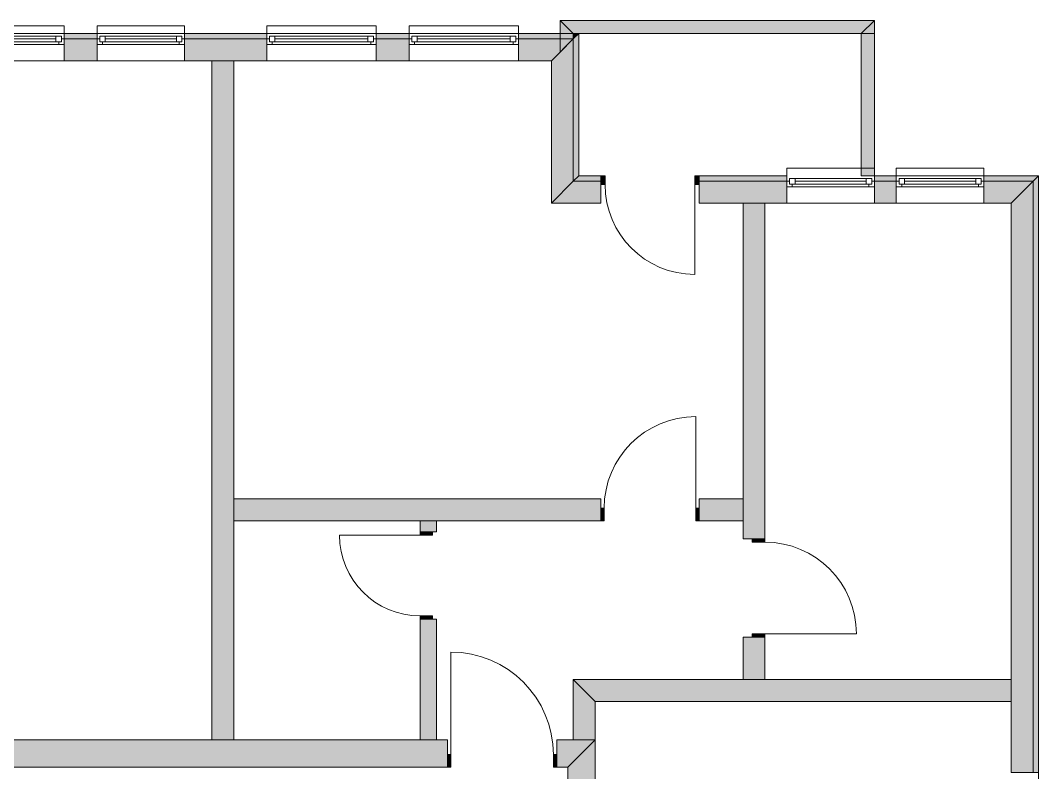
# Model space of a CAD drawing. Header units: feet. Extents: x 2583673 to 2624673, y -122443 to -93743.
# Drawn here: x 2601249 to 2604277, y -107108 to -104871 of the extents above; entities that cross this region are included whole.
import ezdxf

# ---------------------------------------------------------------- set-up
doc = ezdxf.new("R2010")
doc.units = ezdxf.units.FT
doc.header["$MEASUREMENT"] = 0
doc.layers.add('Exterior walls_Pen_No__1', color=7, linetype='Continuous', lineweight=5)
doc.layers.add('Structural - Bearing_Pen_No__1', color=7, linetype='Continuous', lineweight=5)

msp = doc.modelspace()

# ---------------------------------------------------------------- hatches: boundary and pattern name
at = {"layer": 'Exterior walls_Pen_No__1', "linetype": 'Continuous', "lineweight": 5}
for points in [[(2602893.1, -104910.5), (2603749.4, -104910.5), (2603788.5, -104871.5), (2602854, -104871.5)], [(2602893.1, -104910.5), (2602854, -104871.5), (2602854, -104910.5)], [(2603749.4, -104910.5), (2603749.4, -105333.8), (2603788.5, -105333.8), (2603788.5, -104871.5)], [(2601378.9, -104910.5), (2601378.9, -104926.8), (2601476.6, -104926.8), (2601476.6, -104910.5)], [(2601378.9, -104991.9), (2601476.6, -104991.9), (2601476.6, -104943.1), (2601476.6, -104926.8), (2601378.9, -104926.8), (2601378.9, -104943.1)], [(2601737.1, -104910.5), (2601737.1, -104926.8), (2601981.3, -104926.8), (2601981.3, -104910.5)], [(2601737.1, -104991.9), (2601981.3, -104991.9), (2601981.3, -104943.1), (2601981.3, -104926.8), (2601737.1, -104926.8), (2601737.1, -104943.1)], [(2602306.9, -104910.5), (2602306.9, -104926.8), (2602404.6, -104926.8), (2602404.6, -104910.5)], [(2602306.9, -104943.1), (2602306.9, -104991.9), (2602404.6, -104991.9), (2602404.6, -104943.1), (2602404.6, -104926.8), (2602306.9, -104926.8)], [(2602730.2, -104910.5), (2602730.2, -104926.8), (2602854, -104926.8), (2602854, -104910.5)], [(2602730.2, -104926.8), (2602730.2, -104943.1), (2602730.2, -104991.9), (2602827.9, -104991.9), (2602854, -104965.9), (2602854, -104926.8)], [(2602893.1, -105350.1), (2602893.1, -104926.8), (2602827.9, -104991.9), (2602827.9, -105415.3)], [(2602854, -104926.8), (2602893.1, -104926.8), (2602893.1, -104910.5), (2602854, -104910.5)], [(2602854, -104926.8), (2602854, -104965.9), (2602893.1, -104926.8)], [(2602909.3, -105333.8), (2602909.3, -104910.5), (2602893.1, -104926.8), (2602893.1, -105350.1)], [(2602893.1, -104926.8), (2602909.3, -104910.5), (2602893.1, -104910.5)], [(2601883.6, -107010.8), (2601883.6, -104991.9), (2601818.5, -104991.9), (2601818.5, -107010.8)], [(2602893.1, -105350.1), (2602827.9, -105415.3), (2602974.5, -105415.3), (2602974.5, -105350.1)], [(2602893.1, -105350.1), (2602974.5, -105350.1), (2602974.5, -105333.8), (2602909.3, -105333.8)], [(2602974.5, -105333.8), (2602974.5, -105359.9), (2602987.5, -105359.9), (2602987.5, -105333.8)], [(2603254.5, -105333.8), (2603254.5, -105359.9), (2603267.5, -105359.9), (2603267.5, -105333.8)], [(2603267.5, -105350.1), (2603528, -105350.1), (2603528, -105333.8), (2603267.5, -105333.8)], [(2603267.5, -105415.3), (2603528, -105415.3), (2603528, -105366.4), (2603528, -105350.1), (2603267.5, -105350.1)], [(2603788.5, -105350.1), (2603853.6, -105350.1), (2603853.6, -105333.8), (2603788.5, -105333.8)], [(2603788.5, -105350.1), (2603788.5, -105415.3), (2603853.6, -105415.3), (2603853.6, -105366.4), (2603853.6, -105350.1)], [(2604277, -105333.8), (2604114.1, -105333.8), (2604114.1, -105350.1), (2604260.7, -105350.1)], [(2604114.1, -105366.4), (2604114.1, -105415.3), (2604195.5, -105415.3), (2604260.7, -105350.1), (2604114.1, -105350.1)], [(2604260.7, -105350.1), (2604195.5, -105415.3), (2604195.5, -107108.5), (2604244.4, -107108.5), (2604260.7, -107108.5)], [(2604277, -105333.8), (2604260.7, -105350.1), (2604260.7, -107108.5), (2604277, -107108.5)], [(2603462.9, -105415.3), (2603397.8, -105415.3), (2603397.8, -106412.8), (2603462.9, -106412.8)], [(2601883.6, -106294.4), (2601883.6, -106359.6), (2602974.5, -106359.6), (2602974.5, -106294.4)], [(2602974.5, -106359.6), (2602984.9, -106359.6), (2602984.9, -106322.1), (2602974.5, -106322.1)], [(2603267.5, -106322.1), (2603257.1, -106322.1), (2603257.1, -106359.6), (2603267.5, -106359.6)], [(2603267.5, -106294.4), (2603267.5, -106359.6), (2603397.8, -106359.6), (2603397.8, -106294.4)], [(2602486, -106359.6), (2602437.2, -106359.6), (2602437.2, -106392.1), (2602486, -106392.1)], [(2602437.2, -106392.1), (2602437.2, -106402.5), (2602474.6, -106402.5), (2602474.6, -106392.1)], [(2603425.4, -106412.8), (2603425.4, -106423.2), (2603462.9, -106423.2), (2603462.9, -106412.8)], [(2602474.6, -106652.6), (2602474.6, -106642.2), (2602437.2, -106642.2), (2602437.2, -106652.6)], [(2602437.2, -106652.6), (2602437.2, -107010.8), (2602486, -107010.8), (2602486, -106652.6)], [(2603397.8, -106831.7), (2603462.9, -106831.7), (2603462.9, -106705.9), (2603397.8, -106705.9)], [(2603462.9, -106705.9), (2603462.9, -106695.4), (2603425.4, -106695.4), (2603425.4, -106705.9)], [(2602958.2, -107010.8), (2602958.2, -106896.8), (2602893.1, -106831.7), (2602893.1, -107010.8)], [(2602958.2, -106896.8), (2604195.5, -106896.8), (2604195.5, -106831.7), (2602893.1, -106831.7)], [(2600631.9, -107010.8), (2600631.9, -107092.2), (2602518.6, -107092.2), (2602518.6, -107010.8)], [(2602844.2, -107010.8), (2602844.2, -107092.2), (2602876.8, -107092.2), (2602958.2, -107010.8)], [(2602958.2, -107694.6), (2602958.2, -107010.8), (2602876.8, -107092.2), (2602876.8, -107694.6)], [(2602518.6, -107054.8), (2602518.6, -107092.2), (2602529, -107092.2), (2602529, -107054.8)], [(2602844.2, -107092.2), (2602844.2, -107054.8), (2602833.8, -107054.8), (2602833.8, -107092.2)]]:
    msp.add_hatch(color=7, dxfattribs=at).paths.add_polyline_path(points)

# ---------------------------------------------------------------- linework, layer by layer
at = {"layer": 'Exterior walls_Pen_No__1', "color": 7, "linetype": 'Continuous', "lineweight": 5}
for p, q in [((2601118.4, -104887.7), (2601378.9, -104887.7)), ((2601378.9, -104887.7), (2601378.9, -104910.5)), ((2601476.6, -104910.5), (2601476.6, -104887.7)), ((2601476.6, -104887.7), (2601737.1, -104887.7)), ((2601737.1, -104887.7), (2601737.1, -104910.5)), ((2601981.3, -104910.5), (2601981.3, -104887.7)), ((2601981.3, -104887.7), (2602306.9, -104887.7)), ((2602306.9, -104887.7), (2602306.9, -104910.5)), ((2602404.6, -104910.5), (2602404.6, -104887.7)), ((2602404.6, -104887.7), (2602730.2, -104887.7)), ((2602730.2, -104887.7), (2602730.2, -104910.5)), ((2601142.8, -104918.7), (2601354.5, -104918.7)), ((2601142.8, -104918.7), (2601354.5, -104918.7)), ((2601142.8, -104926.8), (2601354.5, -104926.8)), ((2601354.5, -104935), (2601354.5, -104918.7)), ((2601354.5, -104918.7), (2601370.8, -104918.7)), ((2601370.8, -104918.7), (2601370.8, -104935)), ((2601370.8, -104935), (2601370.8, -104926.8)), ((2601370.8, -104926.8), (2601378.9, -104926.8)), ((2601378.9, -104910.5), (2601378.9, -104926.8)), ((2601378.9, -104910.5), (2601378.9, -104926.8)), ((2601476.6, -104926.8), (2601378.9, -104926.8)), ((2601378.9, -104926.8), (2601378.9, -104943.1)), ((2601378.9, -104926.8), (2601378.9, -104943.1)), ((2601378.9, -104926.8), (2601378.9, -104943.1)), ((2601476.6, -104910.5), (2601476.6, -104926.8)), ((2601476.6, -104910.5), (2601476.6, -104926.8)), ((2601476.6, -104926.8), (2601476.6, -104943.1)), ((2601476.6, -104926.8), (2601484.7, -104926.8)), ((2601476.6, -104926.8), (2601476.6, -104943.1)), ((2601476.6, -104926.8), (2601476.6, -104943.1)), ((2601484.7, -104918.7), (2601501, -104918.7)), ((2601484.7, -104935), (2601484.7, -104918.7)), ((2601484.7, -104926.8), (2601484.7, -104935)), ((2601501, -104918.7), (2601712.7, -104918.7)), ((2601501, -104918.7), (2601501, -104935)), ((2601501, -104918.7), (2601712.7, -104918.7)), ((2601501, -104926.8), (2601712.7, -104926.8)), ((2601712.7, -104935), (2601712.7, -104918.7)), ((2601712.7, -104918.7), (2601729, -104918.7)), ((2601729, -104918.7), (2601729, -104935)), ((2601729, -104935), (2601729, -104926.8)), ((2601729, -104926.8), (2601737.1, -104926.8)), ((2601737.1, -104910.5), (2601737.1, -104926.8)), ((2601737.1, -104910.5), (2601737.1, -104926.8)), ((2601981.3, -104926.8), (2601737.1, -104926.8)), ((2601737.1, -104926.8), (2601737.1, -104943.1)), ((2601737.1, -104926.8), (2601737.1, -104943.1)), ((2601737.1, -104926.8), (2601737.1, -104943.1)), ((2601981.3, -104910.5), (2601981.3, -104926.8)), ((2601981.3, -104910.5), (2601981.3, -104926.8)), ((2601981.3, -104926.8), (2601981.3, -104943.1)), ((2601981.3, -104926.8), (2601989.4, -104926.8)), ((2601981.3, -104926.8), (2601981.3, -104943.1)), ((2601981.3, -104926.8), (2601981.3, -104943.1)), ((2601989.4, -104918.7), (2602005.7, -104918.7)), ((2601989.4, -104935), (2601989.4, -104918.7)), ((2601989.4, -104926.8), (2601989.4, -104935)), ((2602005.7, -104918.7), (2602282.5, -104918.7)), ((2602005.7, -104918.7), (2602005.7, -104935)), ((2602005.7, -104918.7), (2602282.5, -104918.7)), ((2602005.7, -104926.8), (2602282.5, -104926.8)), ((2602282.5, -104935), (2602282.5, -104918.7)), ((2602282.5, -104918.7), (2602298.8, -104918.7)), ((2602298.8, -104918.7), (2602298.8, -104935)), ((2602298.8, -104935), (2602298.8, -104926.8)), ((2602298.8, -104926.8), (2602306.9, -104926.8)), ((2602306.9, -104910.5), (2602306.9, -104926.8)), ((2602306.9, -104910.5), (2602306.9, -104926.8)), ((2602404.6, -104926.8), (2602306.9, -104926.8)), ((2602306.9, -104926.8), (2602306.9, -104943.1)), ((2602306.9, -104926.8), (2602306.9, -104943.1)), ((2602306.9, -104926.8), (2602306.9, -104943.1)), ((2602404.6, -104910.5), (2602404.6, -104926.8)), ((2602404.6, -104910.5), (2602404.6, -104926.8)), ((2602404.6, -104926.8), (2602404.6, -104943.1)), ((2602404.6, -104926.8), (2602412.8, -104926.8)), ((2602404.6, -104926.8), (2602404.6, -104943.1)), ((2602404.6, -104926.8), (2602404.6, -104943.1)), ((2602412.8, -104918.7), (2602429, -104918.7)), ((2602412.8, -104935), (2602412.8, -104918.7)), ((2602412.8, -104926.8), (2602412.8, -104935)), ((2602429, -104918.7), (2602705.8, -104918.7)), ((2602429, -104918.7), (2602429, -104935)), ((2602429, -104918.7), (2602705.8, -104918.7)), ((2602429, -104926.8), (2602705.8, -104926.8)), ((2602705.8, -104935), (2602705.8, -104918.7)), ((2602705.8, -104918.7), (2602722.1, -104918.7)), ((2602722.1, -104918.7), (2602722.1, -104935)), ((2602722.1, -104935), (2602722.1, -104926.8)), ((2602722.1, -104926.8), (2602730.2, -104926.8)), ((2602730.2, -104910.5), (2602730.2, -104926.8)), ((2602730.2, -104910.5), (2602730.2, -104926.8)), ((2602854, -104926.8), (2602730.2, -104926.8)), ((2602730.2, -104926.8), (2602730.2, -104943.1)), ((2602730.2, -104926.8), (2602730.2, -104943.1)), ((2602730.2, -104926.8), (2602730.2, -104943.1)), ((2602854, -104910.5), (2602854, -104926.8)), ((2602854, -104910.5), (2602854, -104926.8)), ((2602893.1, -104926.8), (2602893.1, -104910.5)), ((2602893.1, -104926.8), (2602893.1, -104910.5)), ((2602893.1, -105350.1), (2602893.1, -104926.8)), ((2601362.6, -104943.1), (2601134.7, -104943.1)), ((2601354.5, -104935), (2601142.8, -104935)), ((2601370.8, -104935), (2601354.5, -104935)), ((2601362.6, -104943.1), (2601362.6, -104935)), ((2601362.6, -104935), (2601370.8, -104935)), ((2601378.9, -104943.1), (2601362.6, -104943.1)), ((2601378.9, -104943.1), (2601378.9, -104991.9)), ((2601378.9, -104943.1), (2601378.9, -104991.9)), ((2601476.6, -104943.1), (2601476.6, -104991.9)), ((2601492.9, -104943.1), (2601476.6, -104943.1)), ((2601476.6, -104943.1), (2601476.6, -104991.9)), ((2601484.7, -104935), (2601492.9, -104935)), ((2601501, -104935), (2601484.7, -104935)), ((2601492.9, -104935), (2601492.9, -104943.1)), ((2601720.8, -104943.1), (2601492.9, -104943.1)), ((2601712.7, -104935), (2601501, -104935)), ((2601729, -104935), (2601712.7, -104935)), ((2601720.8, -104943.1), (2601720.8, -104935)), ((2601720.8, -104935), (2601729, -104935)), ((2601737.1, -104943.1), (2601720.8, -104943.1)), ((2601737.1, -104943.1), (2601737.1, -104991.9)), ((2601737.1, -104943.1), (2601737.1, -104991.9)), ((2601981.3, -104943.1), (2601981.3, -104991.9)), ((2601997.6, -104943.1), (2601981.3, -104943.1)), ((2601981.3, -104943.1), (2601981.3, -104991.9)), ((2601989.4, -104935), (2601997.6, -104935)), ((2602005.7, -104935), (2601989.4, -104935)), ((2601997.6, -104935), (2601997.6, -104943.1)), ((2602290.7, -104943.1), (2601997.6, -104943.1)), ((2602282.5, -104935), (2602005.7, -104935)), ((2602298.8, -104935), (2602282.5, -104935)), ((2602290.7, -104943.1), (2602290.7, -104935)), ((2602290.7, -104935), (2602298.8, -104935)), ((2602306.9, -104943.1), (2602290.7, -104943.1)), ((2602306.9, -104943.1), (2602306.9, -104991.9)), ((2602306.9, -104943.1), (2602306.9, -104991.9)), ((2602404.6, -104943.1), (2602404.6, -104991.9)), ((2602420.9, -104943.1), (2602404.6, -104943.1)), ((2602404.6, -104943.1), (2602404.6, -104991.9)), ((2602412.8, -104935), (2602420.9, -104935)), ((2602429, -104935), (2602412.8, -104935)), ((2602420.9, -104935), (2602420.9, -104943.1)), ((2602714, -104943.1), (2602420.9, -104943.1)), ((2602705.8, -104935), (2602429, -104935)), ((2602722.1, -104935), (2602705.8, -104935)), ((2602714, -104943.1), (2602714, -104935)), ((2602714, -104935), (2602722.1, -104935)), ((2602730.2, -104943.1), (2602714, -104943.1)), ((2602730.2, -104943.1), (2602730.2, -104991.9)), ((2602730.2, -104943.1), (2602730.2, -104991.9)), ((2601118.4, -104991.9), (2601378.9, -104991.9)), ((2601476.6, -104991.9), (2601737.1, -104991.9)), ((2601981.3, -104991.9), (2602306.9, -104991.9)), ((2602404.6, -104991.9), (2602730.2, -104991.9)), ((2603788.5, -105311.1), (2603528, -105311.1)), ((2603528, -105311.1), (2603528, -105333.8)), ((2603788.5, -105333.8), (2603788.5, -105311.1)), ((2604114.1, -105311.1), (2603853.6, -105311.1)), ((2603853.6, -105311.1), (2603853.6, -105333.8)), ((2604114.1, -105333.8), (2604114.1, -105311.1)), ((2602974.5, -105350.1), (2602893.1, -105350.1)), ((2602974.5, -105333.8), (2602974.5, -105350.1)), ((2602974.5, -105333.8), (2602974.5, -105359.9)), ((2602987.5, -105333.8), (2602974.5, -105333.8)), ((2602974.5, -105333.8), (2602974.5, -105350.1)), ((2602974.5, -105333.8), (2602974.5, -105350.1)), ((2602974.5, -105350.1), (2602974.5, -105359.9)), ((2602974.5, -105350.1), (2602974.5, -105359.9)), ((2602974.5, -105350.1), (2602974.5, -105359.9)), ((2602987.5, -105359.9), (2602987.5, -105333.8)), ((2603254.5, -105333.8), (2603254.5, -105359.9)), ((2603267.5, -105333.8), (2603254.5, -105333.8)), ((2603267.5, -105333.8), (2603267.5, -105350.1)), ((2603267.5, -105359.9), (2603267.5, -105333.8)), ((2603267.5, -105333.8), (2603267.5, -105350.1)), ((2603267.5, -105333.8), (2603267.5, -105350.1)), ((2603528, -105350.1), (2603267.5, -105350.1)), ((2603267.5, -105350.1), (2603267.5, -105359.9)), ((2603267.5, -105350.1), (2603267.5, -105359.9)), ((2603267.5, -105350.1), (2603267.5, -105359.9)), ((2603528, -105333.8), (2603528, -105350.1)), ((2603528, -105333.8), (2603528, -105350.1)), ((2603528, -105350.1), (2603528, -105366.4)), ((2603536.2, -105350.1), (2603528, -105350.1)), ((2603528, -105350.1), (2603528, -105366.4)), ((2603528, -105350.1), (2603528, -105366.4)), ((2603552.4, -105342), (2603536.2, -105342)), ((2603536.2, -105342), (2603536.2, -105358.3)), ((2603536.2, -105358.3), (2603536.2, -105350.1)), ((2603764.1, -105342), (2603552.4, -105342)), ((2603552.4, -105358.3), (2603552.4, -105342)), ((2603764.1, -105342), (2603552.4, -105342)), ((2603764.1, -105350.1), (2603552.4, -105350.1)), ((2603780.4, -105342), (2603764.1, -105342)), ((2603764.1, -105342), (2603764.1, -105358.3)), ((2603780.4, -105358.3), (2603780.4, -105342)), ((2603788.5, -105350.1), (2603780.4, -105350.1)), ((2603780.4, -105350.1), (2603780.4, -105358.3)), ((2603788.5, -105333.8), (2603788.5, -105350.1)), ((2603788.5, -105333.8), (2603788.5, -105350.1)), ((2603853.6, -105350.1), (2603788.5, -105350.1)), ((2603788.5, -105350.1), (2603788.5, -105366.4)), ((2603788.5, -105350.1), (2603788.5, -105366.4)), ((2603788.5, -105350.1), (2603788.5, -105366.4)), ((2603853.6, -105333.8), (2603853.6, -105350.1)), ((2603853.6, -105333.8), (2603853.6, -105350.1)), ((2603853.6, -105350.1), (2603853.6, -105366.4)), ((2603861.8, -105350.1), (2603853.6, -105350.1)), ((2603853.6, -105350.1), (2603853.6, -105366.4)), ((2603853.6, -105350.1), (2603853.6, -105366.4)), ((2603878.1, -105342), (2603861.8, -105342)), ((2603861.8, -105342), (2603861.8, -105358.3)), ((2603861.8, -105358.3), (2603861.8, -105350.1)), ((2604089.7, -105342), (2603878.1, -105342)), ((2603878.1, -105358.3), (2603878.1, -105342)), ((2604089.7, -105342), (2603878.1, -105342)), ((2604089.7, -105350.1), (2603878.1, -105350.1)), ((2604106, -105342), (2604089.7, -105342)), ((2604089.7, -105342), (2604089.7, -105358.3)), ((2604106, -105358.3), (2604106, -105342)), ((2604114.1, -105350.1), (2604106, -105350.1)), ((2604106, -105350.1), (2604106, -105358.3)), ((2604114.1, -105333.8), (2604114.1, -105350.1)), ((2604114.1, -105333.8), (2604114.1, -105350.1)), ((2604260.7, -105350.1), (2604114.1, -105350.1)), ((2604114.1, -105350.1), (2604114.1, -105366.4)), ((2604114.1, -105350.1), (2604114.1, -105366.4)), ((2604114.1, -105350.1), (2604114.1, -105366.4)), ((2604260.7, -107108.5), (2604260.7, -105350.1)), ((2602974.5, -105359.9), (2602974.5, -105415.3)), ((2602974.5, -105359.9), (2602987.5, -105359.9)), ((2602974.5, -105359.9), (2602974.5, -105415.3)), ((2603254.5, -105359.9), (2603267.5, -105359.9)), ((2603254.5, -105359.9), (2603254.5, -105626.9)), ((2603267.5, -105359.9), (2603267.5, -105415.3)), ((2603267.5, -105359.9), (2603267.5, -105415.3)), ((2603528, -105366.4), (2603528, -105415.3)), ((2603528, -105366.4), (2603544.3, -105366.4)), ((2603528, -105366.4), (2603528, -105415.3)), ((2603544.3, -105358.3), (2603536.2, -105358.3)), ((2603536.2, -105358.3), (2603552.4, -105358.3)), ((2603544.3, -105366.4), (2603544.3, -105358.3)), ((2603544.3, -105366.4), (2603772.2, -105366.4)), ((2603552.4, -105358.3), (2603764.1, -105358.3)), ((2603764.1, -105358.3), (2603780.4, -105358.3)), ((2603780.4, -105358.3), (2603772.2, -105358.3)), ((2603772.2, -105358.3), (2603772.2, -105366.4)), ((2603772.2, -105366.4), (2603788.5, -105366.4)), ((2603788.5, -105366.4), (2603788.5, -105415.3)), ((2603788.5, -105366.4), (2603788.5, -105415.3)), ((2603853.6, -105366.4), (2603853.6, -105415.3)), ((2603853.6, -105366.4), (2603869.9, -105366.4)), ((2603853.6, -105366.4), (2603853.6, -105415.3)), ((2603869.9, -105358.3), (2603861.8, -105358.3)), ((2603861.8, -105358.3), (2603878.1, -105358.3)), ((2603869.9, -105366.4), (2603869.9, -105358.3)), ((2603869.9, -105366.4), (2604097.9, -105366.4)), ((2603878.1, -105358.3), (2604089.7, -105358.3)), ((2604089.7, -105358.3), (2604106, -105358.3)), ((2604106, -105358.3), (2604097.9, -105358.3)), ((2604097.9, -105358.3), (2604097.9, -105366.4)), ((2604097.9, -105366.4), (2604114.1, -105366.4)), ((2604114.1, -105366.4), (2604114.1, -105415.3)), ((2604114.1, -105366.4), (2604114.1, -105415.3)), ((2603788.5, -105415.3), (2603528, -105415.3)), ((2604114.1, -105415.3), (2603853.6, -105415.3)), ((2603257.1, -106322.1), (2603257.1, -106049.9)), ((2602974.5, -106322.1), (2602974.5, -106294.4)), ((2602974.5, -106322.1), (2602974.5, -106294.4)), ((2602974.5, -106359.6), (2602974.5, -106322.1)), ((2602984.9, -106322.1), (2602974.5, -106322.1)), ((2602974.5, -106322.1), (2602974.5, -106359.6)), ((2602974.5, -106359.6), (2602974.5, -106322.1)), ((2602974.5, -106359.6), (2602974.5, -106322.1)), ((2602984.9, -106359.6), (2602984.9, -106322.1)), ((2603267.5, -106322.1), (2603257.1, -106322.1)), ((2603257.1, -106322.1), (2603257.1, -106359.6)), ((2603267.5, -106322.1), (2603267.5, -106294.4)), ((2603267.5, -106322.1), (2603267.5, -106294.4)), ((2603267.5, -106359.6), (2603267.5, -106322.1)), ((2603267.5, -106359.6), (2603267.5, -106322.1)), ((2603267.5, -106359.6), (2603267.5, -106322.1)), ((2603267.5, -106359.6), (2603267.5, -106322.1)), ((2602974.5, -106359.6), (2602984.9, -106359.6)), ((2603257.1, -106359.6), (2603267.5, -106359.6)), ((2602437.2, -106402.5), (2602197.5, -106402.5)), ((2602437.2, -106392.1), (2602474.6, -106392.1)), ((2602437.2, -106392.1), (2602437.2, -106402.5)), ((2602474.6, -106392.1), (2602437.2, -106392.1)), ((2602437.2, -106392.1), (2602474.6, -106392.1)), ((2602437.2, -106392.1), (2602474.6, -106392.1)), ((2602437.2, -106402.5), (2602474.6, -106402.5)), ((2602474.6, -106392.1), (2602486, -106392.1)), ((2602474.6, -106402.5), (2602474.6, -106392.1)), ((2602474.6, -106392.1), (2602486, -106392.1)), ((2603425.4, -106412.8), (2603397.8, -106412.8)), ((2603425.4, -106412.8), (2603397.8, -106412.8)), ((2603462.9, -106412.8), (2603425.4, -106412.8)), ((2603425.4, -106412.8), (2603425.4, -106423.2)), ((2603462.9, -106412.8), (2603425.4, -106412.8)), ((2603462.9, -106412.8), (2603425.4, -106412.8)), ((2603462.9, -106412.8), (2603425.4, -106412.8)), ((2603462.9, -106423.2), (2603462.9, -106412.8)), ((2603425.4, -106423.2), (2603462.9, -106423.2)), ((2602474.6, -106642.2), (2602437.2, -106642.2)), ((2602437.2, -106642.2), (2602437.2, -106652.6)), ((2602437.2, -106652.6), (2602474.6, -106652.6)), ((2602437.2, -106652.6), (2602474.6, -106652.6)), ((2602437.2, -106652.6), (2602474.6, -106652.6)), ((2602437.2, -106652.6), (2602474.6, -106652.6)), ((2602474.6, -106652.6), (2602474.6, -106642.2)), ((2602474.6, -106652.6), (2602486, -106652.6)), ((2602474.6, -106652.6), (2602486, -106652.6)), ((2603425.4, -106705.9), (2603397.8, -106705.9)), ((2603425.4, -106705.9), (2603397.8, -106705.9)), ((2603462.9, -106695.4), (2603425.4, -106695.4)), ((2603425.4, -106695.4), (2603425.4, -106705.9)), ((2603462.9, -106705.9), (2603425.4, -106705.9)), ((2603425.4, -106705.9), (2603462.9, -106705.9)), ((2603462.9, -106705.9), (2603425.4, -106705.9)), ((2603462.9, -106705.9), (2603425.4, -106705.9)), ((2603462.9, -106705.9), (2603462.9, -106695.4)), ((2603462.9, -106695.4), (2603735.1, -106695.4)), ((2602529, -107054.8), (2602529, -106750)), ((2602518.6, -107054.8), (2602518.6, -107010.8)), ((2602518.6, -107054.8), (2602518.6, -107010.8)), ((2602844.2, -107054.8), (2602844.2, -107010.8)), ((2602844.2, -107054.8), (2602844.2, -107010.8)), ((2602518.6, -107092.2), (2602518.6, -107054.8)), ((2602518.6, -107054.8), (2602529, -107054.8)), ((2602518.6, -107092.2), (2602518.6, -107054.8)), ((2602518.6, -107092.2), (2602518.6, -107054.8)), ((2602518.6, -107092.2), (2602518.6, -107054.8)), ((2602529, -107054.8), (2602529, -107092.2)), ((2602833.8, -107092.2), (2602833.8, -107054.8)), ((2602833.8, -107054.8), (2602844.2, -107054.8)), ((2602844.2, -107092.2), (2602844.2, -107054.8)), ((2602844.2, -107054.8), (2602844.2, -107092.2)), ((2602844.2, -107092.2), (2602844.2, -107054.8)), ((2602844.2, -107092.2), (2602844.2, -107054.8)), ((2602529, -107092.2), (2602518.6, -107092.2)), ((2602844.2, -107092.2), (2602833.8, -107092.2))]:
    msp.add_line(p, q, dxfattribs=at)
at = {"layer": 'Exterior walls_Pen_No__1', "color": 7, "linetype": 'Continuous', "lineweight": 5, "flags": 128}
for points in [[(2602893.1, -104910.5), (2603749.4, -104910.5), (2603788.5, -104871.5), (2602854, -104871.5)], [(2602893.1, -104910.5), (2602854, -104871.5), (2602854, -104910.5)], [(2603749.4, -104910.5), (2603749.4, -105333.8), (2603788.5, -105333.8), (2603788.5, -104871.5)], [(2601378.9, -104910.5), (2601378.9, -104926.8), (2601476.6, -104926.8), (2601476.6, -104910.5)], [(2601378.9, -104991.9), (2601476.6, -104991.9), (2601476.6, -104943.1), (2601476.6, -104926.8), (2601378.9, -104926.8), (2601378.9, -104943.1)], [(2601737.1, -104910.5), (2601737.1, -104926.8), (2601981.3, -104926.8), (2601981.3, -104910.5)], [(2601737.1, -104991.9), (2601981.3, -104991.9), (2601981.3, -104943.1), (2601981.3, -104926.8), (2601737.1, -104926.8), (2601737.1, -104943.1)], [(2602306.9, -104910.5), (2602306.9, -104926.8), (2602404.6, -104926.8), (2602404.6, -104910.5)], [(2602306.9, -104943.1), (2602306.9, -104991.9), (2602404.6, -104991.9), (2602404.6, -104943.1), (2602404.6, -104926.8), (2602306.9, -104926.8)], [(2602730.2, -104910.5), (2602730.2, -104926.8), (2602854, -104926.8), (2602854, -104910.5)], [(2602730.2, -104926.8), (2602730.2, -104943.1), (2602730.2, -104991.9), (2602827.9, -104991.9), (2602854, -104965.9), (2602854, -104926.8)], [(2602893.1, -105350.1), (2602893.1, -104926.8), (2602827.9, -104991.9), (2602827.9, -105415.3)], [(2602854, -104926.8), (2602893.1, -104926.8), (2602893.1, -104910.5), (2602854, -104910.5)], [(2602854, -104926.8), (2602854, -104965.9), (2602893.1, -104926.8)], [(2602909.3, -105333.8), (2602909.3, -104910.5), (2602893.1, -104926.8), (2602893.1, -105350.1)], [(2602893.1, -104926.8), (2602909.3, -104910.5), (2602893.1, -104910.5)], [(2601883.6, -107010.8), (2601883.6, -104991.9), (2601818.5, -104991.9), (2601818.5, -107010.8)], [(2602893.1, -105350.1), (2602827.9, -105415.3), (2602974.5, -105415.3), (2602974.5, -105350.1)], [(2602893.1, -105350.1), (2602974.5, -105350.1), (2602974.5, -105333.8), (2602909.3, -105333.8)], [(2602974.5, -105333.8), (2602974.5, -105359.9), (2602987.5, -105359.9), (2602987.5, -105333.8)], [(2603254.5, -105333.8), (2603254.5, -105359.9), (2603267.5, -105359.9), (2603267.5, -105333.8)], [(2603267.5, -105350.1), (2603528, -105350.1), (2603528, -105333.8), (2603267.5, -105333.8)], [(2603267.5, -105415.3), (2603528, -105415.3), (2603528, -105366.4), (2603528, -105350.1), (2603267.5, -105350.1)], [(2603788.5, -105350.1), (2603853.6, -105350.1), (2603853.6, -105333.8), (2603788.5, -105333.8)], [(2603788.5, -105350.1), (2603788.5, -105415.3), (2603853.6, -105415.3), (2603853.6, -105366.4), (2603853.6, -105350.1)], [(2604277, -105333.8), (2604114.1, -105333.8), (2604114.1, -105350.1), (2604260.7, -105350.1)], [(2604114.1, -105366.4), (2604114.1, -105415.3), (2604195.5, -105415.3), (2604260.7, -105350.1), (2604114.1, -105350.1)], [(2604260.7, -105350.1), (2604195.5, -105415.3), (2604195.5, -107108.5), (2604244.4, -107108.5), (2604260.7, -107108.5)], [(2604277, -105333.8), (2604260.7, -105350.1), (2604260.7, -107108.5), (2604277, -107108.5)], [(2603462.9, -105415.3), (2603397.8, -105415.3), (2603397.8, -106412.8), (2603462.9, -106412.8)], [(2601883.6, -106294.4), (2601883.6, -106359.6), (2602974.5, -106359.6), (2602974.5, -106294.4)], [(2602974.5, -106359.6), (2602984.9, -106359.6), (2602984.9, -106322.1), (2602974.5, -106322.1)], [(2603267.5, -106322.1), (2603257.1, -106322.1), (2603257.1, -106359.6), (2603267.5, -106359.6)], [(2603267.5, -106294.4), (2603267.5, -106359.6), (2603397.8, -106359.6), (2603397.8, -106294.4)], [(2602486, -106359.6), (2602437.2, -106359.6), (2602437.2, -106392.1), (2602486, -106392.1)], [(2602437.2, -106392.1), (2602437.2, -106402.5), (2602474.6, -106402.5), (2602474.6, -106392.1)], [(2603425.4, -106412.8), (2603425.4, -106423.2), (2603462.9, -106423.2), (2603462.9, -106412.8)], [(2602474.6, -106652.6), (2602474.6, -106642.2), (2602437.2, -106642.2), (2602437.2, -106652.6)], [(2602437.2, -106652.6), (2602437.2, -107010.8), (2602486, -107010.8), (2602486, -106652.6)], [(2603397.8, -106831.7), (2603462.9, -106831.7), (2603462.9, -106705.9), (2603397.8, -106705.9)], [(2603462.9, -106705.9), (2603462.9, -106695.4), (2603425.4, -106695.4), (2603425.4, -106705.9)], [(2602958.2, -107010.8), (2602958.2, -106896.8), (2602893.1, -106831.7), (2602893.1, -107010.8)], [(2602958.2, -106896.8), (2604195.5, -106896.8), (2604195.5, -106831.7), (2602893.1, -106831.7)], [(2600631.9, -107010.8), (2600631.9, -107092.2), (2602518.6, -107092.2), (2602518.6, -107010.8)], [(2602844.2, -107010.8), (2602844.2, -107092.2), (2602876.8, -107092.2), (2602958.2, -107010.8)], [(2602958.2, -107694.6), (2602958.2, -107010.8), (2602876.8, -107092.2), (2602876.8, -107694.6)], [(2602518.6, -107054.8), (2602518.6, -107092.2), (2602529, -107092.2), (2602529, -107054.8)], [(2602844.2, -107092.2), (2602844.2, -107054.8), (2602833.8, -107054.8), (2602833.8, -107092.2)]]:
    msp.add_lwpolyline(points, close=True, dxfattribs=at)
at = {"layer": 'Exterior walls_Pen_No__1', "color": 7, "linetype": 'Continuous', "lineweight": 5}
for points in [[(2603788.5, -104871.5), (2602854, -104871.5)], [(2602854, -104871.5), (2602854, -104910.5)], [(2603788.5, -105333.8), (2603788.5, -104871.5)], [(2601476.6, -104910.5), (2601378.9, -104910.5)], [(2601981.3, -104910.5), (2601737.1, -104910.5)], [(2602404.6, -104910.5), (2602306.9, -104910.5)], [(2602854, -104910.5), (2602730.2, -104910.5)], [(2602909.3, -104910.5), (2602893.1, -104910.5)], [(2602893.1, -104910.5), (2603749.4, -104910.5)], [(2602909.3, -105333.8), (2602909.3, -104910.5)], [(2603749.4, -104910.5), (2603749.4, -105333.8)], [(2601378.9, -104991.9), (2601476.6, -104991.9)], [(2601737.1, -104991.9), (2601818.5, -104991.9)], [(2601818.5, -104991.9), (2601818.5, -107010.8)], [(2601883.6, -104991.9), (2601981.3, -104991.9)], [(2601883.6, -107010.8), (2601883.6, -104991.9)], [(2602306.9, -104991.9), (2602404.6, -104991.9)], [(2602730.2, -104991.9), (2602827.9, -104991.9)], [(2602827.9, -104991.9), (2602827.9, -105415.3)], [(2602974.5, -105333.8), (2602909.3, -105333.8)], [(2603528, -105333.8), (2603267.5, -105333.8)], [(2603853.6, -105333.8), (2603788.5, -105333.8)], [(2604277, -105333.8), (2604114.1, -105333.8)], [(2604277, -107108.5), (2604277, -105333.8)], [(2602827.9, -105415.3), (2602974.5, -105415.3)], [(2603267.5, -105415.3), (2603528, -105415.3)], [(2603462.9, -105415.3), (2603397.8, -105415.3)], [(2603397.8, -105415.3), (2603397.8, -106294.4)], [(2603462.9, -106412.8), (2603462.9, -105415.3)], [(2603788.5, -105415.3), (2603853.6, -105415.3)], [(2604114.1, -105415.3), (2604195.5, -105415.3)], [(2604195.5, -105415.3), (2604195.5, -107108.5)], [(2602974.5, -106294.4), (2601883.6, -106294.4)], [(2601883.6, -106294.4), (2601883.6, -106359.6)], [(2603397.8, -106294.4), (2603267.5, -106294.4)], [(2601883.6, -106359.6), (2602437.2, -106359.6)], [(2602437.2, -106359.6), (2602437.2, -106392.1)], [(2602486, -106359.6), (2602974.5, -106359.6)], [(2602486, -106392.1), (2602486, -106359.6)], [(2603267.5, -106359.6), (2603397.8, -106359.6)], [(2603397.8, -106359.6), (2603397.8, -106412.8)], [(2602437.2, -106652.6), (2602437.2, -107010.8)], [(2602486, -107010.8), (2602486, -106652.6)], [(2603397.8, -106705.9), (2603397.8, -106831.7)], [(2603462.9, -106831.7), (2603462.9, -106705.9)], [(2602893.1, -106831.7), (2602893.1, -107010.8)], [(2603397.8, -106831.7), (2602893.1, -106831.7)], [(2604195.5, -106831.7), (2603462.9, -106831.7)], [(2604195.5, -106896.8), (2604195.5, -106831.7)], [(2602958.2, -107010.8), (2602958.2, -106896.8)], [(2602958.2, -106896.8), (2604195.5, -106896.8)], [(2601818.5, -107010.8), (2600971.9, -107010.8)], [(2602518.6, -107010.8), (2601883.6, -107010.8)], [(2602437.2, -107010.8), (2602486, -107010.8)], [(2602958.2, -107010.8), (2602844.2, -107010.8)], [(2602893.1, -107010.8), (2602958.2, -107010.8)], [(2602958.2, -107694.6), (2602958.2, -107010.8)], [(2600631.9, -107092.2), (2602518.6, -107092.2)], [(2602844.2, -107092.2), (2602876.8, -107092.2)], [(2602876.8, -107092.2), (2602876.8, -107694.6)]]:
    msp.add_lwpolyline(points, dxfattribs=at)
for centre, radius, start, end in [((2603254.5, -105359.9), 267, 180, 270), ((2603257.1, -106322.1), 272.2, 90, 180), ((2602437.2, -106402.5), 239.7, 180, 270), ((2603462.9, -106695.4), 272.2, 0, 90), ((2602529, -107054.8), 304.8, 0, 90)]:
    msp.add_arc(centre, radius, start, end, dxfattribs=at)
at = {"layer": 'Structural - Bearing_Pen_No__1', "color": 7, "linetype": 'Continuous', "lineweight": 5}
msp.add_lwpolyline([(2597471.4, -105333.8), (2596983, -105333.8), (2596983, -109534.4), (2598008.7, -109534.4), (2598008.7, -109996.8), (2600239.2, -109996.8), (2600239.2, -108280.7), (2601020.7, -108280.7), (2601020.7, -109996.8), (2603251.2, -109996.8), (2603251.2, -109534.4), (2604277, -109534.4), (2604277, -105333.8), (2603788.5, -105333.8), (2603788.5, -104910.5), (2597471.4, -104910.5)], close=True, dxfattribs=at)

doc.saveas('drawing.dxf')
